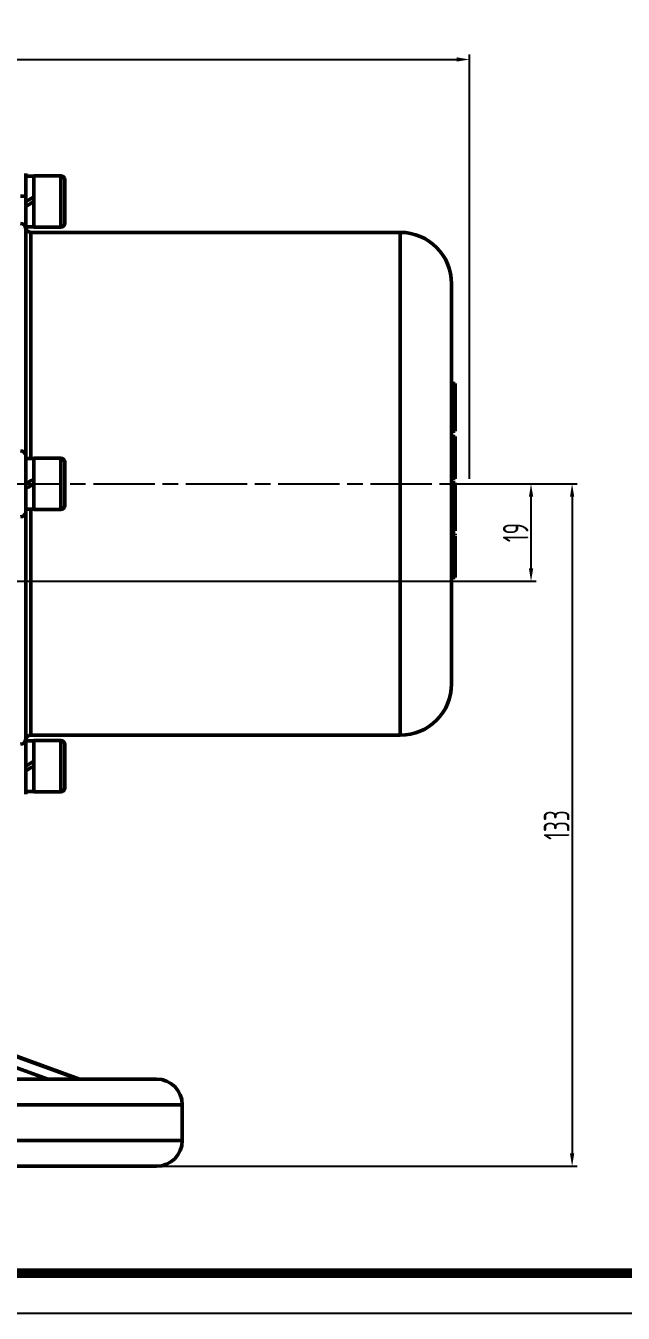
# Model space of a CAD drawing. Header units: millimetres. Extents: x 7343 to 8240, y 5038 to 5694.
# Drawn here: x 7736.2 to 7852.6, y 5038.2 to 5289.1 of the extents above; entities that cross this region are included whole.
import ezdxf

# ---------------------------------------------------------------- set-up
doc = ezdxf.new("R2010")
doc.units = ezdxf.units.MM
doc.linetypes.add('AM_ISO08W050', pattern=[18, 12, -1.5, 3, -1.5])
for name, color, linetype, lineweight in [('AM_5', 3, 'Continuous', 25), ('AM_7', 4, 'AM_ISO08W050', 25), ('AM_BOR', 7, 'Continuous', 50)]:
    doc.layers.add(name, color=color, linetype=linetype, lineweight=lineweight)
doc.styles.add('工程字', font='gbenor.shx', dxfattribs={"width": 0.707, "bigfont": 'hztxt.shx'})
doc.dimstyles.new('AM_GB$0', dxfattribs={"dimtxt": 3.5, "dimasz": 2.5, "dimexe": 1, "dimexo": 1, "dimgap": 0.5, "dimtad": 1, "dimdsep": 46, "dimtxsty": '工程字', "dimcen": 0, "dimclrd": 256, "dimclre": 256, "dimclrt": 2, "dimadec": 0, "dimazin": 2, "dimtp": 0.1, "dimtm": 0.1, "dimtfac": 0.71, "dimtmove": 0, "dimatfit": 3, "dimfxl": 0, "dimlwd": -1, "dimlwe": -1, "dimarcsym": 0})

# ---------------------------------------------------------------- blocks, each defined once
blk = doc.blocks.new('*D48')
at = {"layer": 'AM_5', "transparency": 16777216}
for p, q in [((7823.67, 5199.87), (7835.67, 5199.87)), ((7834.67, 5183.37), (7834.67, 5197.37)), ((7712.47, 5180.87), (7835.67, 5180.87))]:
    blk.add_line(p, q, dxfattribs=at)
for points in [[(7834.26, 5197.37), (7835.09, 5197.37), (7834.67, 5199.87)], [(7834.26, 5183.37), (7835.09, 5183.37), (7834.67, 5180.87)]]:
    blk.add_solid(points, dxfattribs=at)
at = {"layer": 'Defpoints', "color": 0}
for p in [(7822.67, 5199.87), (7834.67, 5199.87), (7711.47, 5180.87)]:
    blk.add_point(p, dxfattribs=at)
at = {"layer": 'AM_5', "color": 2, "transparency": 16777216, "insert": (7831.67, 5190.37), "char_height": 5, "attachment_point": 5, "rotation": 90, "style": '工程字'}
blk.add_mtext('19', dxfattribs=at)
blk = doc.blocks.new('*D45')
at = {"layer": 'AM_5', "transparency": 16777216}
for p, q in [((7456.68, 5182.02), (7456.68, 5283.57)), ((7459.18, 5282.57), (7820.17, 5282.57)), ((7822.67, 5200.87), (7822.67, 5283.57))]:
    blk.add_line(p, q, dxfattribs=at)
for points in [[(7459.18, 5282.99), (7459.18, 5282.16), (7456.68, 5282.57)], [(7820.17, 5282.99), (7820.17, 5282.16), (7822.67, 5282.57)]]:
    blk.add_solid(points, dxfattribs=at)
at = {"layer": 'Defpoints', "color": 0}
for p in [(7822.67, 5282.57), (7822.67, 5199.87), (7456.68, 5181.02)]:
    blk.add_point(p, dxfattribs=at)
at = {"layer": 'AM_5', "color": 2, "transparency": 16777216, "insert": (7634.73, 5285.57), "char_height": 5, "attachment_point": 5, "style": '工程字'}
blk.add_mtext('366', dxfattribs=at)
blk = doc.blocks.new('*D46')
at = {"layer": 'AM_5', "transparency": 16777216}
for p, q in [((7820.18, 5199.87), (7843.67, 5199.87)), ((7842.67, 5197.37), (7842.67, 5069.37)), ((7762.68, 5066.87), (7843.67, 5066.87))]:
    blk.add_line(p, q, dxfattribs=at)
for points in [[(7842.26, 5197.37), (7843.09, 5197.37), (7842.67, 5199.87)], [(7842.26, 5069.37), (7843.09, 5069.37), (7842.67, 5066.87)]]:
    blk.add_solid(points, dxfattribs=at)
at = {"layer": 'Defpoints', "color": 0}
for p in [(7819.18, 5199.87), (7761.68, 5066.87), (7842.67, 5066.87)]:
    blk.add_point(p, dxfattribs=at)
at = {"layer": 'AM_5', "color": 2, "transparency": 16777216, "insert": (7839.67, 5133.37), "char_height": 5, "attachment_point": 5, "rotation": 90, "style": '工程字'}
blk.add_mtext('133', dxfattribs=at)

msp = doc.modelspace()

# ---------------------------------------------------------------- linework, layer by layer
msp.add_line((7343.435, 5038.228), (8240.31, 5038.228))
at = {"const_width": 1.875}
msp.add_lwpolyline([(8232.497, 5686.665), (7382.497, 5686.665), (7382.497, 5046.04), (8232.497, 5046.04)], close=True, dxfattribs=at)
at = {"layer": 'AM_7'}
msp.add_line((7713.357, 5199.87), (7822.674, 5199.87), dxfattribs=at)
at = {"layer": 'AM_BOR'}
for p, q in [((7736.18, 5260.37), (7736.18, 5255.748)), ((7737.78, 5259.81), (7736.18, 5259.81)), ((7743.03, 5259.87), (7737.78, 5259.87)), ((7737.78, 5249.87), (7737.78, 5259.87)), ((7743.03, 5249.87), (7743.03, 5259.87)), ((7743.78, 5259.12), (7743.78, 5250.62)), ((7736.18, 5255.748), (7736.18, 5249.627)), ((7736.18, 5249.93), (7737.78, 5249.93)), ((7736.18, 5249.627), (7736.18, 5211.058)), ((7737.78, 5249.87), (7743.03, 5249.87)), ((7809.18, 5248.87), (7737.18, 5248.87)), ((7737.18, 5248.87), (7737.18, 5204.81)), ((7809.18, 5150.87), (7809.18, 5248.87)), ((7819.18, 5238.87), (7819.18, 5160.87)), ((7819.88, 5219.451), (7819.18, 5219.451)), ((7819.88, 5215.741), (7819.88, 5219.451)), ((7819.88, 5215.741), (7819.18, 5215.741)), ((7819.88, 5213.849), (7819.88, 5215.741)), ((7819.88, 5213.849), (7819.18, 5213.849)), ((7819.88, 5210.151), (7819.88, 5213.849)), ((7736.18, 5211.058), (7736.18, 5205.299)), ((7819.88, 5210.151), (7819.18, 5210.151)), ((7819.88, 5209.084), (7819.18, 5209.084)), ((7736.18, 5205.299), (7736.18, 5194.44)), ((7737.78, 5204.81), (7736.18, 5204.81)), ((7743.03, 5204.87), (7737.78, 5204.87)), ((7737.78, 5194.87), (7737.78, 5204.87)), ((7743.03, 5194.87), (7743.03, 5204.87)), ((7743.78, 5204.12), (7743.78, 5195.62)), ((7819.88, 5205.151), (7819.18, 5205.151)), ((7819.88, 5200.882), (7819.18, 5200.882)), ((7819.88, 5200.035), (7819.18, 5200.035)), ((7819.88, 5196.326), (7819.88, 5200.035)), ((7736.18, 5194.93), (7737.78, 5194.93)), ((7736.18, 5194.44), (7736.18, 5188.682)), ((7737.18, 5194.93), (7737.18, 5150.87)), ((7737.78, 5194.87), (7743.03, 5194.87)), ((7819.88, 5196.326), (7819.18, 5196.326)), ((7819.88, 5194.434), (7819.18, 5194.434)), ((7819.88, 5194.434), (7819.88, 5196.326)), ((7819.88, 5190.736), (7819.88, 5194.434)), ((7819.88, 5190.736), (7819.18, 5190.736)), ((7819.88, 5190.107), (7819.18, 5190.107)), ((7819.88, 5189.743), (7819.18, 5189.743)), ((7819.88, 5189.918), (7819.88, 5190.107)), ((7736.18, 5188.682), (7736.18, 5150.112)), ((7819.88, 5185.443), (7819.18, 5185.443)), ((7819.88, 5181.613), (7819.88, 5185.443)), ((7819.88, 5181.613), (7819.18, 5181.613)), ((7736.18, 5150.112), (7736.18, 5143.992)), ((7737.78, 5149.81), (7736.18, 5149.81)), ((7737.18, 5150.87), (7809.18, 5150.87)), ((7743.03, 5149.87), (7737.78, 5149.87)), ((7737.78, 5139.87), (7737.78, 5149.87)), ((7743.03, 5139.87), (7743.03, 5149.87)), ((7743.78, 5149.12), (7743.78, 5140.62)), ((7736.18, 5143.992), (7736.18, 5139.37)), ((7736.18, 5139.93), (7737.78, 5139.93)), ((7737.78, 5139.87), (7743.03, 5139.87)), ((7740.458, 5083.87), (7705.586, 5096.467)), ((7746.458, 5083.87), (7711.586, 5096.467)), ((7746.671, 5083.87), (7711.659, 5096.518)), ((7631.68, 5083.87), (7761.68, 5083.87)), ((7626.68, 5078.87), (7766.68, 5078.87)), ((7766.68, 5071.87), (7766.68, 5078.87)), ((7626.68, 5071.87), (7766.68, 5071.87)), ((7631.68, 5066.87), (7761.68, 5066.87))]:
    msp.add_line(p, q, dxfattribs=at)
at = {"layer": 'AM_BOR', "flags": 128}
for points in [[(7736.18, 5254.87), (7736.716, 5255.179), (7737.25, 5255.488), (7737.78, 5255.793)], [(7737.78, 5254.87), (7737.244, 5254.56), (7736.71, 5254.252), (7736.18, 5253.946)], [(7736.18, 5199.87), (7736.716, 5200.179), (7737.25, 5200.488), (7737.78, 5200.793)], [(7737.78, 5199.87), (7737.244, 5199.56), (7736.71, 5199.252), (7736.18, 5198.946)], [(7736.18, 5144.87), (7736.716, 5145.179), (7737.25, 5145.488), (7737.78, 5145.793)], [(7737.78, 5144.87), (7737.244, 5144.56), (7736.71, 5144.252), (7736.18, 5143.946)]]:
    msp.add_lwpolyline(points, dxfattribs=at)
at = {"layer": 'AM_BOR'}
for centre, radius, start, end in [((7743.03, 5259.12), 0.75, 0, 90), ((7735.424, 5254.221), 1.704, 63.64096, 98.22168), ((7735.192, 5249.615), 0.988, 0.71527, 90.69735), ((7737.18, 5249.87), 1, 180, 270), ((7743.03, 5250.62), 0.75, 270, 360), ((7809.18, 5238.87), 10, 0, 90), ((7735.187, 5205.293), 0.994, 0.37231, 90.36709), ((7743.03, 5204.12), 0.75, 0, 90), ((7735.187, 5194.447), 0.994, 269.63288, 359.62767), ((7743.03, 5195.62), 0.75, 270, 0), ((7809.18, 5160.87), 10, 270, 0), ((7735.192, 5150.124), 0.988, 269.30261, 359.28455), ((7737.18, 5149.87), 1, 90, 180), ((7743.03, 5149.12), 0.75, 0, 90), ((7743.03, 5140.62), 0.75, 270, 0), ((7761.68, 5078.87), 5, 0, 90), ((7761.68, 5071.87), 5, 270, 0)]:
    msp.add_arc(centre, radius, start, end, dxfattribs=at)
for points, knots in [([(7819.88, 5205.151), (7819.88, 5205.589), (7819.88, 5206.464), (7819.88, 5207.647), (7819.88, 5208.498), (7819.88, 5209.011), (7819.88, 5209.059), (7819.88, 5209.084)], [0, 0, 0, 0, 0.1867586, 0.3729225, 0.5594708, 0.7795027, 1, 1, 1, 1]), ([(7819.88, 5200.882), (7819.88, 5200.905), (7819.88, 5200.951), (7819.88, 5201.401), (7819.88, 5202.157), (7819.88, 5202.96), (7819.88, 5204.002), (7819.88, 5204.768), (7819.88, 5205.151)], [0, 0, 0, 0, 0.2504022, 0.5002939, 0.6253666, 0.7502877, 0.8750807, 1, 1, 1, 1]), ([(7819.88, 5185.443), (7819.88, 5186.049), (7819.88, 5187.258), (7819.88, 5188.816), (7819.88, 5189.658), (7819.88, 5189.714), (7819.88, 5189.743)], [0, 0, 0, 0, 0.2807587, 0.5601554, 0.7794401, 1, 1, 1, 1])]:
    msp.add_open_spline(points, degree=3, knots=knots, dxfattribs=at)

# ---------------------------------------------------------------- dimensions: what is measured, and where the dimension line sits
at = {"layer": 'AM_5'}
dim = msp.add_linear_dim(base=(7822.674, 5282.574), p1=(7456.68, 5181.025), p2=(7822.674, 5199.87), text='366', dimstyle='AM_GB$0', override={"dimtxt": 5}, dxfattribs=at)
dim.commit()
dim.dimension.update_dxf_attribs({"geometry": '*D45', "text_midpoint": (7634.731, 5282.574), "dimtype": 160})
for base, p1, p2, picture, middle in [((7834.674, 5199.87), (7711.474, 5180.868), (7822.674, 5199.87), '*D48', (7831.674, 5190.369)), ((7842.674, 5066.87), (7819.18, 5199.87), (7761.68, 5066.87), '*D46', (7839.674, 5133.37))]:
    dim = msp.add_linear_dim(base=base, p1=p1, p2=p2, angle=90, dimstyle='AM_GB$0', override={"dimtxt": 5}, dxfattribs=at)
    dim.commit()
    dim.dimension.update_dxf_attribs({"geometry": picture, "text_midpoint": middle})

doc.saveas('drawing.dxf')
